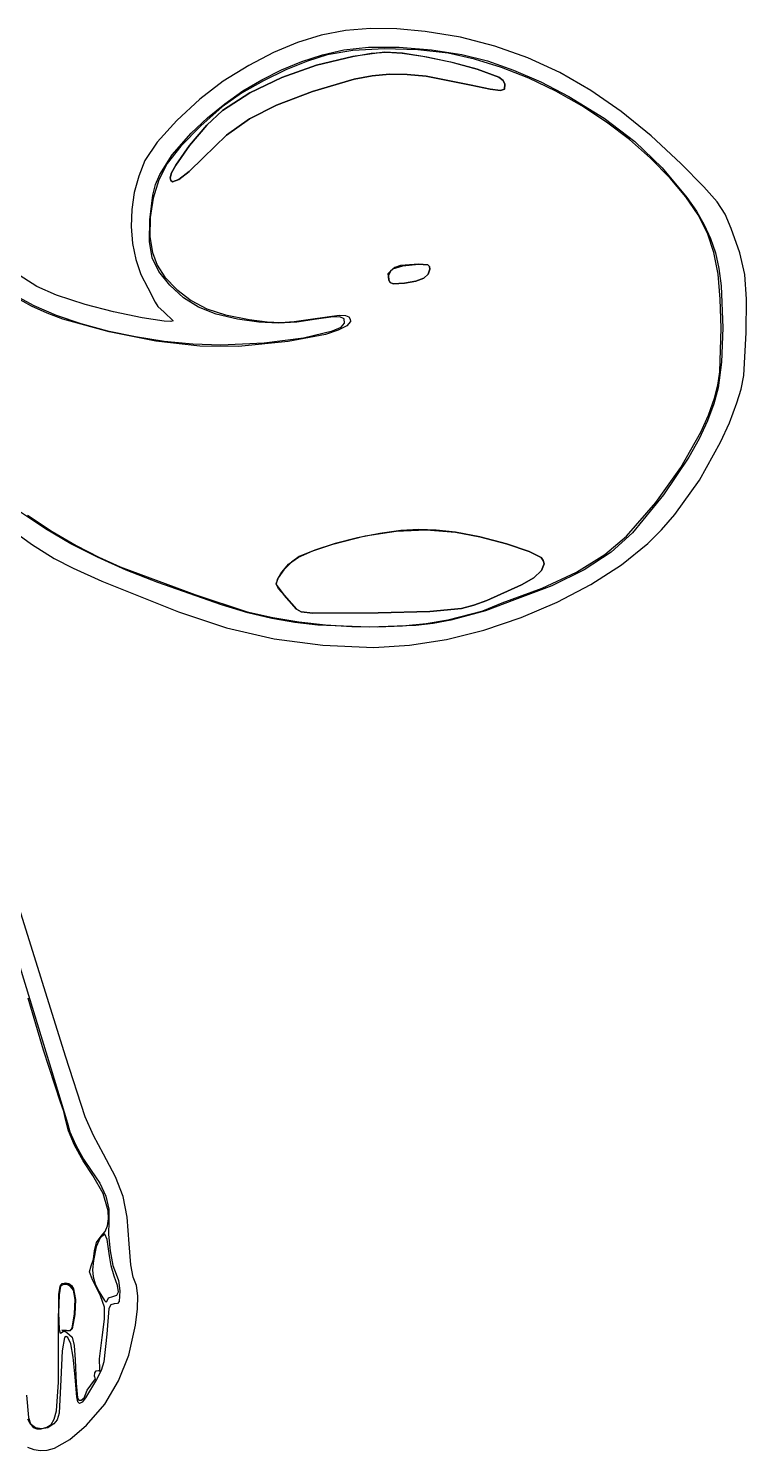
# Model space of a CAD drawing. Extents: x 92 to 340, y 24 to 544.
# Drawn here: x 256.1 to 340, y 203.2 to 369.3 of the extents above; entities that cross this region are included whole.
import ezdxf

# ---------------------------------------------------------------- set-up
doc = ezdxf.new("R2010")
doc.units = 0

msp = doc.modelspace()

# ---------------------------------------------------------------- linework, layer by layer
at = {"layer": 'Layer 1'}
for p, q in [((293.178173, 369.009986), (290.348024, 368.469839)), ((296.105813, 369.255122), (293.178173, 369.009986)), ((299.187192, 369.219139), (296.105813, 369.255122)), ((302.47856, 368.915926), (299.187192, 369.219139)), ((306.631622, 368.218062), (302.47856, 368.915926)), ((287.559117, 367.62079), (284.755203, 366.44895)), ((290.348024, 368.469839), (287.559117, 367.62079)), ((292.982129, 366.743167), (295.85679, 367.049593)), ((295.85679, 367.049593), (299.433424, 367.052244)), ((299.433424, 367.052244), (303.23555, 366.769212)), ((310.623647, 367.190241), (306.631622, 368.218062)), ((314.475336, 365.821794), (310.623647, 367.190241)), ((284.755203, 366.44895), (281.880033, 364.940427)), ((285.714165, 364.412957), (288.080665, 365.376907)), ((288.739714, 365.431714), (286.220389, 364.409364)), ((288.080665, 365.376907), (290.50701, 366.155657)), ((291.04185, 366.159319), (288.739714, 365.431714)), ((289.804459, 364.966896), (294.040463, 365.997394)), ((294.040463, 365.997394), (289.804459, 364.966896)), ((290.50701, 366.155657), (292.982129, 366.743167)), ((294.042558, 366.659911), (291.04185, 366.159319)), ((297.744632, 366.496575), (294.040463, 365.997394)), ((294.040463, 365.997394), (296.191235, 366.348507)), ((297.754598, 366.867345), (294.042558, 366.659911)), ((296.191235, 366.348507), (297.960312, 366.466589)), ((299.837377, 366.356472), (297.744632, 366.496575)), ((301.648539, 366.773682), (297.754598, 366.867345)), ((297.960312, 366.466589), (299.817429, 366.352101)), ((299.817429, 366.352101), (302.232321, 366.005508)), ((302.694901, 365.910478), (299.837377, 366.356472)), ((305.194951, 366.370986), (301.648539, 366.773682)), ((302.232321, 366.005508), (305.439602, 365.343608)), ((305.786714, 365.256588), (302.694901, 365.910478)), ((303.23555, 366.769212), (306.786685, 366.218586)), ((308.262999, 365.683083), (305.194951, 366.370986)), ((306.786685, 366.218586), (309.758652, 365.458922)), ((311.415805, 364.692645), (308.262999, 365.683083)), ((309.758652, 365.458922), (312.819718, 364.393136)), ((318.207388, 364.10205), (314.475336, 365.821794)), ((281.880033, 364.940427), (278.877359, 363.081331)), ((283.418582, 363.269847), (285.714165, 364.412957)), ((286.220389, 364.409364), (283.604954, 363.146242)), ((285.728925, 363.519746), (289.804459, 364.966896)), ((289.804459, 364.966896), (285.728925, 363.519746)), ((296.30906, 363.723865), (294.203667, 363.324186)), ((294.203667, 363.324186), (296.30906, 363.723865)), ((298.335623, 363.912035), (296.30906, 363.723865)), ((296.30906, 363.723865), (298.335623, 363.912035)), ((300.393705, 363.893268), (298.335623, 363.912035)), ((298.335623, 363.912035), (300.393705, 363.893268)), ((302.593654, 363.672135), (300.393705, 363.893268)), ((300.393705, 363.893268), (302.593654, 363.672135)), ((305.439602, 365.343608), (308.582325, 364.492796)), ((308.582325, 364.492796), (305.786714, 365.256588)), ((308.582325, 364.492796), (311.110553, 363.547218)), ((311.110553, 363.547218), (308.582325, 364.492796)), ((314.59416, 363.430413), (311.415805, 364.692645)), ((312.819718, 364.393136), (315.984765, 363.015406)), ((321.840501, 362.020339), (318.207388, 364.10205)), ((278.877359, 363.081331), (276.167192, 361.014972)), ((283.604954, 363.146242), (281.014488, 361.696325)), ((281.204987, 361.953616), (283.418582, 363.269847)), ((282.000657, 361.733267), (285.728925, 363.519746)), ((285.728925, 363.519746), (282.000657, 361.733267)), ((294.203667, 363.324186), (289.315002, 361.872008)), ((289.315002, 361.872008), (294.203667, 363.324186)), ((307.860541, 362.641064), (302.593654, 363.672135)), ((302.593654, 363.672135), (307.860541, 362.641064)), ((310.09819, 362.144805), (307.860541, 362.641064)), ((307.860541, 362.641064), (310.09819, 362.144805)), ((311.30436, 361.98966), (310.09819, 362.144805)), ((310.09819, 362.144805), (311.30436, 361.98966)), ((311.110553, 363.547218), (311.610731, 363.161428)), ((311.610731, 363.161428), (311.110553, 363.547218)), ((311.771548, 362.182177), (311.30436, 361.98966)), ((311.30436, 361.98966), (311.771548, 362.182177)), ((311.610731, 363.161428), (311.792252, 362.728906)), ((311.792252, 362.728906), (311.610731, 363.161428)), ((311.792252, 362.728906), (311.771548, 362.182177)), ((311.771548, 362.182177), (311.792252, 362.728906)), ((317.738854, 361.92713), (314.59416, 363.430413)), ((315.984765, 363.015406), (319.268676, 361.31991)), ((276.167192, 361.014972), (273.470816, 358.504874)), ((277.068045, 358.825954), (279.084451, 360.470305)), ((281.014488, 361.696325), (278.78336, 360.081985)), ((278.806451, 359.684784), (282.000657, 361.733267)), ((282.000657, 361.733267), (278.806451, 359.684784)), ((279.084451, 360.470305), (281.204987, 361.953616)), ((289.315002, 361.872008), (285.106327, 360.300702)), ((285.106327, 360.300702), (289.315002, 361.872008)), ((320.79068, 360.213535), (317.738854, 361.92713)), ((319.268676, 361.31991), (323.397215, 358.787604)), ((325.395377, 359.565992), (321.840501, 362.020339)), ((275.16684, 357.026602), (277.068045, 358.825954)), ((278.78336, 360.081985), (276.264729, 357.863171)), ((276.973504, 357.950737), (278.806451, 359.684784)), ((278.806451, 359.684784), (276.973504, 357.950737)), ((281.953671, 358.718085), (279.292215, 356.782381)), ((279.292215, 356.782381), (281.953671, 358.718085)), ((285.106327, 360.300702), (281.953671, 358.718085)), ((281.953671, 358.718085), (285.106327, 360.300702)), ((323.690429, 358.320371), (320.79068, 360.213535)), ((323.397215, 358.787604), (326.9991, 356.038206)), ((328.892714, 356.728337), (325.395377, 359.565992)), ((273.470816, 358.504874), (271.197972, 355.967193)), ((276.264729, 357.863171), (273.954921, 355.509883)), ((274.969637, 355.577126), (276.973504, 357.950737)), ((276.973504, 357.950737), (274.969637, 355.577126)), ((326.378891, 356.278379), (323.690429, 358.320371)), ((271.197972, 355.967193), (269.7584, 353.818086)), ((273.954921, 355.509883), (272.35026, 353.492119)), ((272.927659, 354.506885), (275.16684, 357.026602)), ((273.35656, 353.288048), (274.969637, 355.577126)), ((274.969637, 355.577126), (273.35656, 353.288048)), ((279.292215, 356.782381), (276.557138, 354.151814)), ((276.557138, 354.151814), (279.292215, 356.782381)), ((328.796857, 354.1183), (326.378891, 356.278379)), ((326.9991, 356.038206), (330.181356, 352.980172)), ((332.353212, 353.496706), (328.892714, 356.728337)), ((269.7584, 353.818086), (269.019543, 352.004028)), ((271.476606, 352.202539), (272.927659, 354.506885)), ((276.557138, 354.151814), (274.913275, 352.546735)), ((274.913275, 352.546735), (276.557138, 354.151814)), ((331.101502, 351.761451), (328.796857, 354.1183)), ((270.997121, 351.028274), (271.476606, 352.202539)), ((272.35026, 353.492119), (271.377734, 351.595001)), ((272.695983, 351.807605), (272.872102, 352.401491)), ((272.872102, 352.401491), (272.695983, 351.807605)), ((272.872102, 352.401491), (273.35656, 353.288048)), ((273.35656, 353.288048), (272.872102, 352.401491)), ((274.913275, 352.546735), (273.702503, 351.609299)), ((273.702503, 351.609299), (274.913275, 352.546735)), ((330.181356, 352.980172), (333.051007, 349.521956)), ((335.050288, 350.773392), (332.353212, 353.496706)), ((269.019543, 352.004028), (268.505399, 350.0829)), ((270.655261, 349.784423), (270.997121, 351.028274)), ((271.377734, 351.595001), (270.698598, 349.446726)), ((272.761691, 351.493393), (272.695983, 351.807605)), ((272.695983, 351.807605), (272.761691, 351.493393)), ((272.953759, 351.357068), (272.761691, 351.493393)), ((272.761691, 351.493393), (272.953759, 351.357068)), ((273.702503, 351.609299), (272.953759, 351.357068)), ((272.953759, 351.357068), (273.702503, 351.609299)), ((332.950146, 349.591166), (331.101502, 351.761451)), ((336.620238, 349.002049), (335.050288, 350.773392)), ((268.505399, 350.0829), (268.214928, 348.102283)), ((270.305206, 346.923393), (270.655261, 349.784423)), ((270.698598, 349.446726), (270.343113, 347.176346)), ((334.389065, 347.496189), (332.950146, 349.591166)), ((333.051007, 349.521956), (334.180978, 347.902129)), ((337.532434, 347.578502), (336.620238, 349.002049)), ((268.214928, 348.102283), (268.147087, 346.109755)), ((270.343113, 347.176346), (270.341543, 344.912911)), ((334.180978, 347.902129), (335.103122, 346.327529)), ((335.464538, 345.365261), (334.389065, 347.496189)), ((338.256246, 345.898573), (337.532434, 347.578502)), ((268.147087, 346.109755), (268.300835, 344.152896)), ((270.283935, 344.362704), (270.305206, 346.923393)), ((335.103122, 346.327529), (335.834907, 344.734772)), ((339.26022, 343.059498), (338.256246, 345.898573)), ((268.300835, 344.152896), (268.675129, 342.279286)), ((270.600702, 342.452858), (270.283935, 344.362704)), ((270.341543, 344.912911), (270.615723, 343.091276)), ((336.222841, 343.087125), (335.464538, 345.365261)), ((335.834907, 344.734772), (336.393799, 343.060474)), ((268.675129, 342.279286), (269.268929, 340.536504)), ((271.356479, 340.864547), (270.600702, 342.452858)), ((270.615723, 343.091276), (271.163648, 341.596269)), ((336.710252, 340.550525), (336.222841, 343.087125)), ((336.393799, 343.060474), (336.797265, 341.24125)), ((339.822934, 340.526778), (339.26022, 343.059498)), ((257.128595, 339.102305), (254.645259, 340.697308)), ((269.268929, 340.536504), (270.081192, 338.97213)), ((271.163648, 341.596269), (272.088538, 340.227204)), ((272.652238, 339.268463), (271.356479, 340.864547)), ((298.180153, 340.634563), (298.710141, 341.191103)), ((298.241343, 339.859014), (298.180153, 340.634563)), ((298.45182, 340.929695), (298.197836, 340.413933)), ((298.945847, 341.33539), (298.45182, 340.929695)), ((298.710141, 341.191103), (299.873741, 341.551587)), ((299.622469, 341.560109), (298.945847, 341.33539)), ((301.713384, 341.738968), (299.622469, 341.560109)), ((299.873741, 341.551587), (301.713384, 341.738968)), ((301.713384, 341.738968), (302.783625, 341.662944)), ((302.783625, 341.662944), (301.713384, 341.738968)), ((302.859555, 340.558104), (302.316855, 340.10221)), ((302.316855, 340.10221), (302.859555, 340.558104)), ((302.783625, 341.662944), (302.982889, 341.467009)), ((302.982889, 341.467009), (302.783625, 341.662944)), ((303.036302, 341.12972), (302.859555, 340.558104)), ((302.859555, 340.558104), (303.036302, 341.12972)), ((302.982889, 341.467009), (303.036302, 341.12972)), ((303.036302, 341.12972), (302.982889, 341.467009)), ((336.973048, 337.644202), (336.710252, 340.550525)), ((336.797265, 341.24125), (337.062771, 339.213717)), ((340.038514, 337.6458), (339.822934, 340.526778)), ((259.418918, 338.114085), (257.128595, 339.102305)), ((270.081192, 338.97213), (270.933504, 337.273151)), ((272.088538, 340.227204), (273.493614, 338.783394)), ((274.249132, 337.806628), (272.652238, 339.268463)), ((273.493614, 338.783394), (275.150116, 337.473672)), ((298.197836, 340.413933), (298.241343, 339.859014)), ((298.420158, 339.579806), (298.241343, 339.859014)), ((298.241343, 339.859014), (298.420158, 339.579806)), ((298.734703, 339.435901), (298.420158, 339.579806)), ((298.420158, 339.579806), (298.734703, 339.435901)), ((300.058856, 339.496711), (298.734703, 339.435901)), ((298.734703, 339.435901), (300.058856, 339.496711)), ((301.389518, 339.751819), (300.058856, 339.496711)), ((300.058856, 339.496711), (301.389518, 339.751819)), ((302.316855, 340.10221), (301.389518, 339.751819)), ((301.389518, 339.751819), (302.316855, 340.10221)), ((337.062771, 339.213717), (337.249771, 334.280182)), ((254.545555, 338.115938), (256.777526, 336.901337)), ((256.490172, 336.842216), (254.568861, 337.909333)), ((262.761754, 337.007862), (259.418918, 338.114085)), ((270.933504, 337.273151), (271.24439, 336.796592)), ((276.015624, 336.701386), (274.249132, 337.806628)), ((275.150116, 337.473672), (276.978267, 336.505065)), ((337.057507, 334.256899), (336.973048, 337.644202)), ((340.001086, 333.761951), (340.038514, 337.6458)), ((258.337557, 335.991967), (256.490172, 336.842216)), ((256.777526, 336.901337), (259.378525, 335.791131)), ((260.173775, 335.315586), (258.337557, 335.991967)), ((259.378525, 335.791131), (262.2748, 334.803096)), ((266.082779, 336.154255), (262.761754, 337.007862)), ((269.429038, 335.460886), (266.082779, 336.154255)), ((271.24439, 336.796592), (271.991838, 336.141439)), ((271.991838, 336.141439), (273.050172, 335.129672)), ((278.075539, 335.890757), (276.015624, 336.701386)), ((276.978267, 336.505065), (279.170617, 335.797205)), ((280.552702, 335.312764), (278.075539, 335.890757)), ((279.170617, 335.797205), (281.919716, 335.269725)), ((289.36933, 335.350511), (292.426989, 335.754442)), ((291.468, 335.557944), (289.796191, 335.287364)), ((292.511126, 335.581139), (291.468, 335.557944)), ((292.426989, 335.754442), (293.186724, 335.734587)), ((293.018669, 335.344117), (292.511126, 335.581139)), ((293.186724, 335.734587), (293.569857, 335.574172)), ((293.569857, 335.574172), (293.746482, 335.313163)), ((265.557052, 333.808198), (260.173775, 335.315586)), ((262.2748, 334.803096), (265.392596, 333.955009)), ((265.392596, 333.955009), (268.658163, 333.264647)), ((271.009748, 332.733074), (265.557052, 333.808198)), ((272.01376, 335.071458), (269.429038, 335.460886)), ((272.774678, 335.035628), (272.01376, 335.071458)), ((273.050172, 335.129672), (272.774678, 335.035628)), ((283.062657, 334.954435), (280.552702, 335.312764)), ((281.919716, 335.269725), (284.019898, 334.985286)), ((285.325391, 334.831089), (283.062657, 334.954435)), ((284.019898, 334.985286), (285.595178, 334.900013)), ((287.512653, 334.942231), (285.325391, 334.831089)), ((285.595178, 334.900013), (287.195131, 335.019792)), ((287.195131, 335.019792), (289.36933, 335.350511)), ((289.796191, 335.287364), (287.512653, 334.942231)), ((288.283832, 333.122762), (291.670677, 333.930629)), ((292.340871, 334.010471), (290.830801, 333.522768)), ((291.670677, 333.930629), (292.671039, 334.378581)), ((293.335094, 334.524161), (292.340871, 334.010471)), ((292.671039, 334.378581), (293.083729, 334.834044)), ((293.083729, 334.834044), (293.018669, 335.344117)), ((293.761935, 335.050006), (293.335094, 334.524161)), ((293.746482, 335.313163), (293.761935, 335.050006)), ((336.932315, 329.152907), (337.057507, 334.256899)), ((337.249771, 334.280182), (337.10059, 330.301684)), ((268.658163, 333.264647), (271.997747, 332.749787)), ((276.166707, 332.14743), (271.009748, 332.733074)), ((271.997747, 332.749787), (275.337596, 332.428205)), ((275.337596, 332.428205), (278.603956, 332.317678)), ((280.662768, 332.108481), (276.166707, 332.14743)), ((278.603956, 332.317678), (283.676992, 332.541444)), ((286.469263, 332.680654), (280.662768, 332.108481)), ((283.676992, 332.541444), (288.283832, 333.122762)), ((290.830801, 333.522768), (286.469263, 332.680654)), ((339.70687, 328.739716), (340.001086, 333.761951)), ((336.693126, 327.591181), (336.932315, 329.152907)), ((337.10059, 330.301684), (336.735773, 327.274364)), ((336.735773, 327.274364), (336.228307, 325.406158)), ((336.277162, 326.069274), (336.693126, 327.591181)), ((339.39982, 327.13979), (339.70687, 328.739716)), ((335.573256, 324.105562), (336.277162, 326.069274)), ((338.028672, 323.218747), (338.902536, 325.519293)), ((338.902536, 325.519293), (339.39982, 327.13979)), ((334.680086, 322.09028), (335.573256, 324.105562)), ((336.228307, 325.406158), (335.478776, 323.419658)), ((335.478776, 323.419658), (334.501496, 321.338983)), ((336.996327, 320.932198), (338.028672, 323.218747)), ((332.374423, 317.981045), (334.680086, 322.09028)), ((334.501496, 321.338983), (333.310784, 319.188251)), ((334.528574, 316.515164), (336.996327, 320.932198)), ((333.310784, 319.188251), (330.34633, 314.773091)), ((329.457109, 313.893638), (332.374423, 317.981045)), ((331.644035, 312.496328), (334.528574, 316.515164)), ((326.02508, 309.980128), (329.457109, 313.893638)), ((330.34633, 314.773091), (326.699945, 310.367126)), ((258.121313, 310.807172), (255.194611, 312.761622)), ((256.048654, 312.425232), (258.931139, 310.516497)), ((330.090708, 310.707527), (331.644035, 312.496328)), ((253.330764, 311.330739), (256.510925, 309.045244)), ((261.087305, 309.073633), (258.121313, 310.807172)), ((295.472924, 310.005969), (299.093876, 310.553216)), ((299.646563, 310.610956), (297.179834, 310.283517)), ((299.093876, 310.553216), (302.601652, 310.691946)), ((301.738211, 310.740321), (299.646563, 310.610956)), ((303.760473, 310.676473), (301.738211, 310.740321)), ((302.601652, 310.691946), (306.01904, 310.424276)), ((306.01904, 310.424276), (303.760473, 310.676473)), ((328.487471, 309.103828), (330.090708, 310.707527)), ((256.510925, 309.045244), (259.165888, 307.337468)), ((258.931139, 310.516497), (261.698349, 308.87375)), ((264.195444, 307.496632), (261.087305, 309.073633)), ((289.385563, 308.262033), (291.716009, 309.048089)), ((291.980636, 309.111589), (289.604825, 308.345675)), ((291.716009, 309.048089), (295.472924, 310.005969)), ((294.60337, 309.785692), (291.980636, 309.111589)), ((297.179834, 310.283517), (294.60337, 309.785692)), ((306.01904, 310.424276), (308.870892, 309.872343)), ((308.870892, 309.872343), (306.01904, 310.424276)), ((308.870892, 309.872343), (311.989146, 309.050205)), ((311.989146, 309.050205), (308.870892, 309.872343)), ((311.989146, 309.050205), (314.625925, 308.178061)), ((314.625925, 308.178061), (311.989146, 309.050205)), ((323.484092, 307.820427), (326.02508, 309.980128)), ((326.699945, 310.367126), (324.223195, 308.108916)), ((325.422033, 306.611928), (328.487471, 309.103828)), ((259.165888, 307.337468), (261.366898, 306.215678)), ((261.698349, 308.87375), (264.347687, 307.498795)), ((267.548588, 306.011797), (264.195444, 307.496632)), ((264.347687, 307.498795), (266.876557, 306.393434)), ((286.510742, 306.678942), (287.688563, 307.493308)), ((287.769128, 307.572418), (286.855439, 306.931845)), ((287.688563, 307.493308), (289.385563, 308.262033)), ((289.604825, 308.345675), (287.769128, 307.572418)), ((314.625925, 308.178061), (316.033349, 307.47611)), ((316.033349, 307.47611), (314.625925, 308.178061)), ((316.033349, 307.47611), (316.288495, 307.124257)), ((316.288495, 307.124257), (316.033349, 307.47611)), ((320.175712, 305.775588), (323.484092, 307.820427)), ((324.223195, 308.108916), (321.084557, 306.038892)), ((261.366898, 306.215678), (264.726155, 304.718973)), ((266.876557, 306.393434), (275.568919, 303.152419)), ((271.249593, 304.554755), (267.548588, 306.011797)), ((285.248249, 304.904529), (285.737833, 305.755964)), ((285.974591, 306.040877), (285.310238, 305.115314)), ((285.737833, 305.755964), (286.510742, 306.678942)), ((286.855439, 306.931845), (285.974591, 306.040877)), ((316.092395, 305.942716), (315.199365, 305.104235)), ((315.199365, 305.104235), (316.092395, 305.942716)), ((316.380786, 306.747794), (316.092395, 305.942716)), ((316.092395, 305.942716), (316.380786, 306.747794)), ((316.16149, 303.878717), (320.175712, 305.775588)), ((316.288495, 307.124257), (316.380786, 306.747794)), ((316.380786, 306.747794), (316.288495, 307.124257)), ((321.084557, 306.038892), (317.307148, 304.170216)), ((321.862846, 304.312728), (325.422033, 306.611928)), ((264.726155, 304.718973), (273.684467, 301.128928)), ((278.693104, 301.930302), (271.249593, 304.554755)), ((285.310238, 305.115314), (285.046035, 304.370958)), ((285.046035, 304.370958), (286.014763, 303.067443)), ((285.113901, 304.341192), (285.248249, 304.904529)), ((285.360752, 303.813111), (285.113901, 304.341192)), ((313.732884, 304.275708), (309.712576, 302.462071)), ((309.712576, 302.462071), (313.732884, 304.275708)), ((317.307148, 304.170216), (312.914086, 302.516051)), ((315.199365, 305.104235), (313.732884, 304.275708)), ((313.732884, 304.275708), (315.199365, 305.104235)), ((317.923675, 302.24937), (321.862846, 304.312728)), ((275.568919, 303.152419), (281.693233, 301.126106)), ((286.014763, 303.067443), (285.360752, 303.813111)), ((287.474912, 301.430201), (286.014763, 303.067443)), ((286.014763, 303.067443), (287.474912, 301.430201)), ((309.712576, 302.462071), (308.192685, 301.908328)), ((308.192685, 301.908328), (309.712576, 302.462071)), ((312.914086, 302.516051), (309.554228, 301.247814)), ((311.502974, 302.16292), (316.16149, 303.878717)), ((313.718288, 300.465), (317.923675, 302.24937)), ((273.684467, 301.128928), (279.288301, 299.271618)), ((281.758273, 301.021059), (278.693104, 301.930302)), ((281.693233, 301.126106), (284.675837, 300.466412)), ((284.5678, 300.342189), (281.758273, 301.021059)), ((288.007171, 301.121327), (287.474912, 301.430201)), ((287.474912, 301.430201), (288.007171, 301.121327)), ((289.357556, 300.967135), (288.007171, 301.121327)), ((288.007171, 301.121327), (289.357556, 300.967135)), ((296.999918, 301.013923), (289.357556, 300.967135)), ((289.357556, 300.967135), (296.999918, 301.013923)), ((303.045281, 301.16247), (296.999918, 301.013923)), ((296.999918, 301.013923), (303.045281, 301.16247)), ((306.716438, 301.534755), (303.045281, 301.16247)), ((303.045281, 301.16247), (306.716438, 301.534755)), ((305.15297, 300.197594), (309.209917, 301.26122)), ((309.554228, 301.247814), (305.497281, 300.163728)), ((308.192685, 301.908328), (306.716438, 301.534755)), ((306.716438, 301.534755), (308.192685, 301.908328)), ((309.209917, 301.26122), (311.502974, 302.16292)), ((279.288301, 299.271618), (284.848215, 297.981443)), ((287.258249, 299.864982), (284.5678, 300.342189)), ((284.675837, 300.466412), (287.737737, 299.958328)), ((289.96618, 299.560725), (287.258249, 299.864982)), ((287.737737, 299.958328), (290.832123, 299.603711)), ((295.980742, 299.356219), (289.96618, 299.560725)), ((290.832123, 299.603711), (293.912184, 299.404417)), ((293.912184, 299.404417), (296.93111, 299.362302)), ((301.384595, 299.518408), (295.980742, 299.356219)), ((296.93111, 299.362302), (299.84209, 299.479222)), ((299.84209, 299.479222), (302.598314, 299.757034)), ((303.410346, 299.764405), (301.384595, 299.518408)), ((302.598314, 299.757034), (305.15297, 300.197594)), ((305.497281, 300.163728), (303.410346, 299.764405)), ((304.963931, 297.905794), (309.360451, 299.00276)), ((309.360451, 299.00276), (313.718288, 300.465)), ((284.848215, 297.981443), (290.532615, 297.227843)), ((300.642494, 297.217246), (304.963931, 297.905794)), ((290.532615, 297.227843), (296.509909, 296.980259)), ((296.509909, 296.980259), (300.642494, 297.217246)), ((260.482809, 249.224348), (254.920734, 267.055821)), ((254.692663, 261.055464), (258.77501, 247.826289)), ((257.898004, 249.946485), (256.093192, 256.013208)), ((259.885908, 243.858595), (257.898004, 249.946485)), ((262.760255, 242.170464), (260.482809, 249.224348)), ((258.77501, 247.826289), (260.703648, 241.431835)), ((260.293323, 242.760265), (259.885908, 243.858595)), ((260.504681, 241.738399), (260.293323, 242.760265)), ((260.820505, 240.51007), (260.504681, 241.738399)), ((260.703648, 241.431835), (260.986774, 240.418954)), ((263.727363, 239.965447), (262.760255, 242.170464)), ((261.541143, 238.840945), (260.820505, 240.51007)), ((260.986774, 240.418954), (261.689927, 238.861759)), ((264.911231, 237.786227), (263.727363, 239.965447)), ((262.529538, 237.011615), (261.541143, 238.840945)), ((261.689927, 238.861759), (262.590591, 237.206007)), ((266.330898, 235.134715), (264.911231, 237.786227)), ((263.648638, 235.30267), (262.529538, 237.011615)), ((262.590591, 237.206007), (263.466252, 235.897454)), ((263.466252, 235.897454), (264.467072, 234.415918)), ((264.860795, 233.199733), (263.648638, 235.30267)), ((264.467072, 234.415918), (265.164084, 232.882525)), ((267.198379, 232.868237), (266.330898, 235.134715)), ((265.449129, 231.172036), (264.860795, 233.199733)), ((265.164084, 232.882525), (265.530499, 231.37387)), ((267.667529, 230.447111), (267.198379, 232.868237)), ((265.499875, 230.254689), (265.449129, 231.172036)), ((265.530499, 231.37387), (265.539528, 229.96655)), ((265.09555, 228.749566), (265.383281, 229.438094)), ((265.383281, 229.438094), (265.499875, 230.254689)), ((265.539528, 229.96655), (265.503391, 228.397652)), ((267.892205, 227.331651), (267.667529, 230.447111)), ((264.534464, 228.01604), (264.060639, 226.976227)), ((264.076161, 227.477922), (264.632889, 228.216418)), ((265.059442, 228.462569), (264.534464, 228.01604)), ((264.632889, 228.216418), (265.09555, 228.749566)), ((265.33915, 227.839651), (265.059442, 228.462569)), ((265.606556, 225.908897), (265.33915, 227.839651)), ((265.503391, 228.397652), (265.679317, 226.50302)), ((264.060639, 226.976227), (263.725191, 225.390314)), ((263.760293, 225.548491), (263.877944, 226.510031)), ((263.877944, 226.510031), (264.076161, 227.477922)), ((265.786914, 224.757651), (265.606556, 225.908897)), ((265.679317, 226.50302), (265.996927, 224.796307)), ((268.093685, 224.868291), (267.892205, 227.331651)), ((263.27681, 224.051301), (263.477541, 224.774011)), ((263.477541, 224.774011), (263.760293, 225.548491)), ((263.725191, 225.390314), (263.632366, 224.30206)), ((263.632366, 224.30206), (263.687179, 223.465028)), ((266.171001, 223.538935), (265.786914, 224.757651)), ((265.996927, 224.796307), (266.385843, 223.791171)), ((268.387505, 223.451093), (268.093685, 224.868291)), ((259.846899, 222.370887), (260.092283, 222.69897)), ((260.25202, 222.580365), (259.879911, 222.367359)), ((260.092283, 222.69897), (260.516808, 222.78826)), ((260.666562, 222.566458), (260.25202, 222.580365)), ((260.516808, 222.78826), (260.877043, 222.710292)), ((261.066221, 222.342406), (260.666562, 222.566458)), ((260.877043, 222.710292), (261.170612, 222.470978)), ((263.629588, 223.102901), (263.27681, 224.051301)), ((264.578782, 221.26054), (263.629588, 223.102901)), ((263.687179, 223.465028), (263.926804, 222.673504)), ((263.926804, 222.673504), (264.388414, 221.721775)), ((266.564376, 222.449148), (266.171001, 223.538935)), ((266.385843, 223.791171), (266.654351, 223.045487)), ((266.654351, 223.045487), (266.806707, 221.847364)), ((268.761759, 222.464605), (268.387505, 223.451093)), ((259.715296, 221.363706), (259.6499, 219.280552)), ((259.6626, 216.998783), (259.705065, 221.465482)), ((259.705065, 221.465482), (259.846899, 222.370887)), ((259.879911, 222.367359), (259.715296, 221.363706)), ((261.393681, 221.924975), (261.066221, 222.342406)), ((261.170612, 222.470978), (261.395137, 222.076229)), ((261.591546, 220.841506), (261.393681, 221.924975)), ((261.395137, 222.076229), (261.627546, 220.844075)), ((264.388414, 221.721775), (265.024473, 220.696558)), ((265.011772, 219.944568), (264.578782, 221.26054)), ((265.289056, 220.609819), (265.484275, 221.030595)), ((265.484275, 221.030595), (265.994612, 221.19155)), ((265.994612, 221.19155), (266.479323, 221.317326)), ((266.479323, 221.317326), (266.668197, 221.722569)), ((266.668197, 221.722569), (266.564376, 222.449148)), ((266.806707, 221.847364), (266.738621, 220.59562)), ((268.925933, 221.248524), (268.761759, 222.464605)), ((268.883599, 219.723145), (268.925933, 221.248524)), ((259.6499, 219.280552), (259.736507, 217.314299)), ((261.535145, 219.132032), (261.591546, 220.841506)), ((261.627546, 220.844075), (261.555254, 219.061124)), ((265.032542, 218.529509), (265.011772, 219.944568)), ((265.024473, 220.696558), (265.217982, 220.517606)), ((265.217982, 220.517606), (265.289056, 220.609819)), ((265.548392, 219.758301), (265.289056, 216.781825)), ((265.783414, 220.216483), (265.548392, 219.758301)), ((266.171001, 220.318072), (265.783414, 220.216483)), ((266.534451, 220.376445), (266.171001, 220.318072)), ((266.738621, 220.59562), (266.534451, 220.376445)), ((268.63833, 217.808762), (268.883599, 219.723145)), ((261.555254, 219.061124), (261.241987, 217.395879)), ((261.253099, 217.492496), (261.535145, 219.132032)), ((264.745072, 216.389889), (265.032542, 218.529509)), ((267.855599, 214.333981), (268.63833, 217.808762)), ((259.668757, 211.157629), (259.6626, 216.998783)), ((259.736507, 217.314299), (259.835538, 216.90818)), ((259.835538, 216.90818), (259.967047, 216.921525)), ((259.967047, 216.921525), (260.339272, 217.210759)), ((260.574178, 217.188225), (260.045717, 217.259222)), ((260.045717, 217.259222), (260.614747, 216.979381)), ((260.340286, 216.3786), (260.09784, 214.817954)), ((260.339272, 217.210759), (260.796428, 217.215036)), ((260.546119, 216.492909), (260.340286, 216.3786)), ((260.739107, 216.40546), (260.546119, 216.492909)), ((260.984646, 217.171452), (260.574178, 217.188225)), ((260.614747, 216.979381), (261.238239, 216.440953)), ((261.084251, 215.633841), (260.739107, 216.40546)), ((260.796428, 217.215036), (261.058895, 217.215422)), ((261.241987, 217.395879), (260.984646, 217.171452)), ((261.058895, 217.215422), (261.253099, 217.492496)), ((261.238239, 216.440953), (261.468823, 215.470196)), ((264.45284, 213.888031), (264.745072, 216.389889)), ((265.289056, 216.781825), (264.965559, 213.55933)), ((260.09784, 214.817954), (259.932122, 211.490155)), ((261.37112, 214.080841), (261.084251, 215.633841)), ((261.468823, 215.470196), (261.607818, 213.783212)), ((266.680192, 211.308166), (267.855599, 214.333981)), ((261.595118, 211.763558), (261.37112, 214.080841)), ((261.607818, 213.783212), (261.723882, 211.060119)), ((264.464614, 212.632097), (264.45284, 213.888031)), ((264.51365, 212.437937), (264.464614, 212.632097)), ((264.965559, 213.55933), (264.630144, 212.533226)), ((259.418962, 207.808123), (259.668757, 211.157629)), ((259.932122, 211.490155), (259.721558, 207.569733)), ((261.795622, 209.471945), (261.595118, 211.763558)), ((261.723882, 211.060119), (261.856217, 209.329081)), ((264.086436, 211.490155), (262.806629, 209.360974)), ((263.436971, 210.822346), (263.966138, 211.553302)), ((263.844524, 211.891583), (263.886984, 212.254537)), ((263.966138, 211.553302), (263.844524, 211.891583)), ((263.886984, 212.254537), (264.048837, 212.507291)), ((264.048837, 212.507291), (264.285403, 212.514975)), ((264.630144, 212.533226), (264.086436, 211.490155)), ((264.285403, 212.514975), (264.51365, 212.437937)), ((265.055985, 208.616585), (266.680192, 211.308166)), ((255.909406, 209.640573), (256.152723, 207.026543)), ((261.928127, 208.889995), (261.795622, 209.471945)), ((261.856217, 209.329081), (262.023473, 209.057833)), ((262.290443, 209.069392), (262.664167, 209.349939)), ((262.806629, 209.360974), (262.404299, 208.837726)), ((262.664167, 209.349939), (262.81961, 209.738965)), ((262.81961, 209.738965), (263.001026, 210.249435)), ((263.001026, 210.249435), (263.436971, 210.822346)), ((259.158158, 206.845591), (259.418962, 207.808123)), ((262.121242, 208.679661), (261.928127, 208.889995)), ((262.023473, 209.057833), (262.290443, 209.069392)), ((262.404299, 208.837726), (262.121242, 208.679661)), ((262.926855, 206.14451), (265.055985, 208.616585)), ((256.358128, 206.302907), (256.066177, 206.851587)), ((256.152723, 207.026543), (256.379616, 206.307255)), ((256.962145, 205.856897), (256.358128, 206.302907)), ((256.379616, 206.307255), (256.694359, 205.895372)), ((258.284885, 205.900678), (258.785456, 206.239396)), ((259.115441, 206.298321), (258.397323, 205.854537)), ((258.785456, 206.239396), (259.158158, 206.845591)), ((259.493327, 206.764065), (259.115441, 206.298321)), ((259.721558, 207.569733), (259.493327, 206.764065)), ((260.973661, 204.462194), (262.926855, 206.14451)), ((256.694359, 205.895372), (257.110222, 205.727583)), ((257.660717, 205.707418), (256.962145, 205.856897)), ((257.110222, 205.727583), (257.640476, 205.740579)), ((257.640476, 205.740579), (258.284885, 205.900678)), ((258.397323, 205.854537), (257.660717, 205.707418)), ((259.175281, 203.4757), (260.973661, 204.462194)), ((256.045214, 203.591103), (256.769219, 203.301131)), ((256.769219, 203.301131), (257.532278, 203.185259)), ((257.532278, 203.185259), (258.334322, 203.243459)), ((258.334322, 203.243459), (259.175281, 203.4757))]:
    msp.add_line(p, q, dxfattribs=at)

doc.saveas('drawing.dxf')
